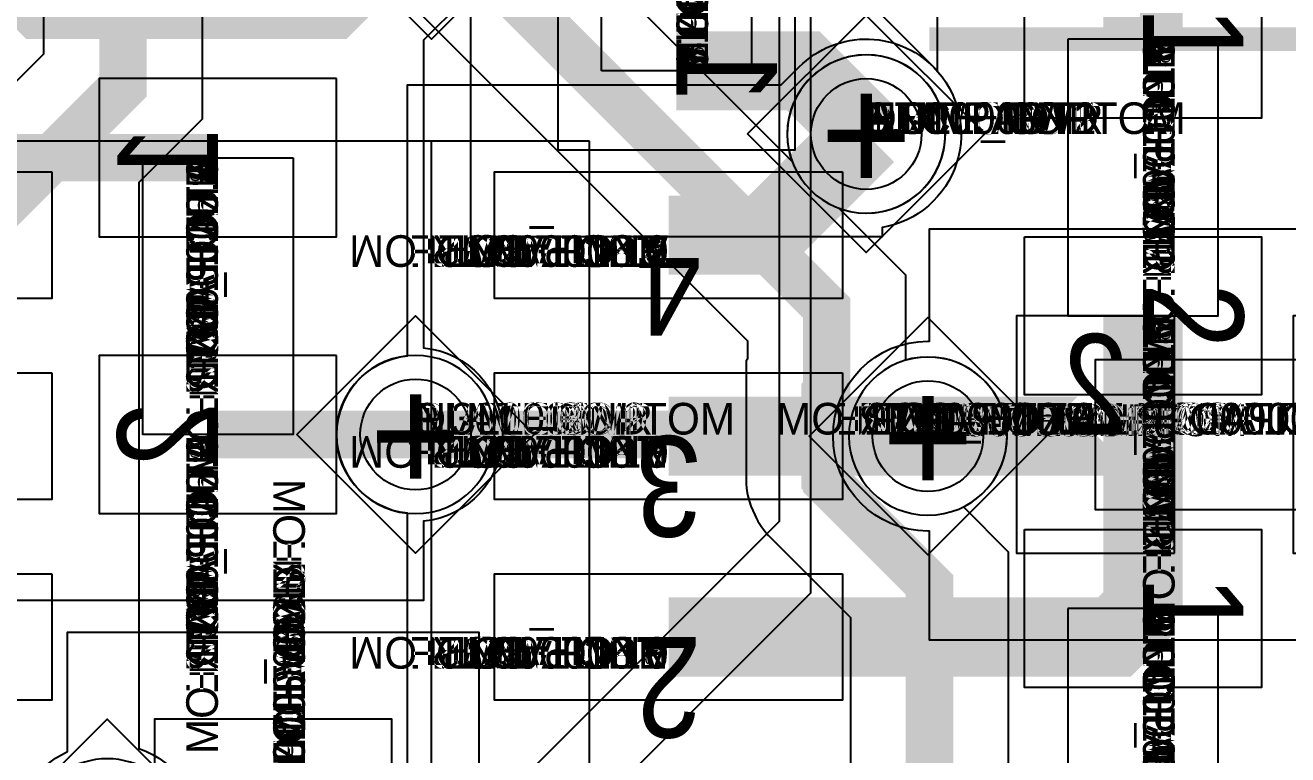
# Model space of a CAD drawing. Extents: x 0 to 323, y 0 to 320.
# Drawn here: x 176.44 to 184.43, y 173.33 to 177.94 of the extents above; entities that cross this region are included whole.
import ezdxf
from ezdxf.enums import TextEntityAlignment as Align

# ---------------------------------------------------------------- set-up
doc = ezdxf.new("R2010")
doc.units = 0
doc.header["$MEASUREMENT"] = 0
doc.layers.get('0').update_dxf_attribs({"linetype": 'CONTINUOUS'})
for name, color, linetype in [('CDN_FIGURES', 7, 'CONTINUOUS'), ('ETCH_BOTTOM', 7, 'CONTINUOUS'), ('ETCH_GND', 3, 'CONTINUOUS'), ('ETCH_INT1', 4, 'CONTINUOUS'), ('ETCH_INT2', 5, 'CONTINUOUS'), ('ETCH_PWR', 6, 'CONTINUOUS'), ('ETCH_TOP', 2, 'CONTINUOUS'), ('MANUFACTURING_NCLEGEND-1-6', 8, 'CONTINUOUS'), ('PACKAGE_GEOMETRY_ASSEMBLY_TOP', 11, 'CONTINUOUS'), ('PACKAGE_GEOMETRY_PIN_NUMBER', 9, 'CONTINUOUS')]:
    doc.layers.add(name, color=color, linetype=linetype)

# ---------------------------------------------------------------- blocks, each defined once
blk = doc.blocks.new('PAD_INFO')
for tag in ['SHAPE_TYPE', 'PAD_HEIGHT', 'PAD_LAYER', 'PAD_TYPE', 'PAD_WIDTH']:
    blk.add_attdef(tag, (0, 0), '', height=0.2)
at = {"flags": 2}
blk.add_attdef('CDN_TYPE', (0, 0), '', height=0.2, dxfattribs=at)
blk = doc.blocks.new('DRILL_INFO')
at = {"flags": 2}
blk.add_attdef('CDN_TYPE', (0, 0), '', height=0.2, dxfattribs=at)
for tag in ['FSHAPE', 'FCHAR', 'DRILL_HEIGHT', 'DIAMETER', 'PLATED', 'DRILL_WIDTH']:
    blk.add_attdef(tag, (0, 0), '', height=0.2)
blk = doc.blocks.new('VIA0700X0300')
at = {"layer": 'ETCH_BOTTOM'}
blk.add_circle((0, 0), 0.35, dxfattribs=at)
at = {"layer": 'ETCH_GND'}
blk.add_circle((0, 0), 0.35, dxfattribs=at)
at = {"layer": 'ETCH_INT1'}
blk.add_circle((0, 0), 0.35, dxfattribs=at)
at = {"layer": 'ETCH_INT2'}
blk.add_circle((0, 0), 0.35, dxfattribs=at)
at = {"layer": 'ETCH_PWR'}
blk.add_circle((0, 0), 0.35, dxfattribs=at)
at = {"layer": 'ETCH_TOP'}
blk.add_circle((0, 0), 0.35, dxfattribs=at)
ref = blk.add_blockref('PAD_INFO', (0, 0))
ref.add_attrib('PAD_LAYER', 'ETCH_TOP', (0, 0), dxfattribs={"height": 0.2})
ref.add_attrib('SHAPE_TYPE', 'NULL', (0, 0), dxfattribs={"height": 0.2})
ref.add_attrib('PAD_TYPE', 'ANTIPAD', (0, 0), dxfattribs={"height": 0.2})
ref.add_attrib('PAD_WIDTH', '0.000000', (0, 0), dxfattribs={"height": 0.2})
ref.add_attrib('PAD_HEIGHT', '0.000000', (0, 0), dxfattribs={"height": 0.2})
ref = blk.add_blockref('PAD_INFO', (0, 0))
ref.add_attrib('PAD_LAYER', 'ETCH_GND', (0, 0), dxfattribs={"height": 0.2})
ref.add_attrib('SHAPE_TYPE', 'NULL', (0, 0), dxfattribs={"height": 0.2})
ref.add_attrib('PAD_TYPE', 'ANTIPAD', (0, 0), dxfattribs={"height": 0.2})
ref.add_attrib('PAD_WIDTH', '0.000000', (0, 0), dxfattribs={"height": 0.2})
ref.add_attrib('PAD_HEIGHT', '0.000000', (0, 0), dxfattribs={"height": 0.2})
ref = blk.add_blockref('PAD_INFO', (0, 0))
ref.add_attrib('PAD_LAYER', 'ETCH_INT1', (0, 0), dxfattribs={"height": 0.2})
ref.add_attrib('SHAPE_TYPE', 'NULL', (0, 0), dxfattribs={"height": 0.2})
ref.add_attrib('PAD_TYPE', 'ANTIPAD', (0, 0), dxfattribs={"height": 0.2})
ref.add_attrib('PAD_WIDTH', '0.000000', (0, 0), dxfattribs={"height": 0.2})
ref.add_attrib('PAD_HEIGHT', '0.000000', (0, 0), dxfattribs={"height": 0.2})
ref = blk.add_blockref('PAD_INFO', (0, 0))
ref.add_attrib('PAD_LAYER', 'ETCH_INT2', (0, 0), dxfattribs={"height": 0.2})
ref.add_attrib('SHAPE_TYPE', 'NULL', (0, 0), dxfattribs={"height": 0.2})
ref.add_attrib('PAD_TYPE', 'ANTIPAD', (0, 0), dxfattribs={"height": 0.2})
ref.add_attrib('PAD_WIDTH', '0.000000', (0, 0), dxfattribs={"height": 0.2})
ref.add_attrib('PAD_HEIGHT', '0.000000', (0, 0), dxfattribs={"height": 0.2})
ref = blk.add_blockref('PAD_INFO', (0, 0))
ref.add_attrib('PAD_LAYER', 'ETCH_PWR', (0, 0), dxfattribs={"height": 0.2})
ref.add_attrib('SHAPE_TYPE', 'NULL', (0, 0), dxfattribs={"height": 0.2})
ref.add_attrib('PAD_TYPE', 'ANTIPAD', (0, 0), dxfattribs={"height": 0.2})
ref.add_attrib('PAD_WIDTH', '0.000000', (0, 0), dxfattribs={"height": 0.2})
ref.add_attrib('PAD_HEIGHT', '0.000000', (0, 0), dxfattribs={"height": 0.2})
ref = blk.add_blockref('PAD_INFO', (0, 0))
ref.add_attrib('PAD_LAYER', 'ETCH_BOTTOM', (0, 0), dxfattribs={"height": 0.2})
ref.add_attrib('SHAPE_TYPE', 'NULL', (0, 0), dxfattribs={"height": 0.2})
ref.add_attrib('PAD_TYPE', 'ANTIPAD', (0, 0), dxfattribs={"height": 0.2})
ref.add_attrib('PAD_WIDTH', '0.000000', (0, 0), dxfattribs={"height": 0.2})
ref.add_attrib('PAD_HEIGHT', '0.000000', (0, 0), dxfattribs={"height": 0.2})
ref = blk.add_blockref('PAD_INFO', (0, 0))
ref.add_attrib('PAD_LAYER', 'ETCH_TOP', (0, 0), dxfattribs={"height": 0.2})
ref.add_attrib('SHAPE_TYPE', 'NULL', (0, 0), dxfattribs={"height": 0.2})
ref.add_attrib('PAD_TYPE', 'THERMAL', (0, 0), dxfattribs={"height": 0.2})
ref.add_attrib('PAD_WIDTH', '0.000000', (0, 0), dxfattribs={"height": 0.2})
ref.add_attrib('PAD_HEIGHT', '0.000000', (0, 0), dxfattribs={"height": 0.2})
ref = blk.add_blockref('PAD_INFO', (0, 0))
ref.add_attrib('PAD_LAYER', 'ETCH_GND', (0, 0), dxfattribs={"height": 0.2})
ref.add_attrib('SHAPE_TYPE', 'NULL', (0, 0), dxfattribs={"height": 0.2})
ref.add_attrib('PAD_TYPE', 'THERMAL', (0, 0), dxfattribs={"height": 0.2})
ref.add_attrib('PAD_WIDTH', '0.000000', (0, 0), dxfattribs={"height": 0.2})
ref.add_attrib('PAD_HEIGHT', '0.000000', (0, 0), dxfattribs={"height": 0.2})
ref = blk.add_blockref('PAD_INFO', (0, 0))
ref.add_attrib('PAD_LAYER', 'ETCH_INT1', (0, 0), dxfattribs={"height": 0.2})
ref.add_attrib('SHAPE_TYPE', 'NULL', (0, 0), dxfattribs={"height": 0.2})
ref.add_attrib('PAD_TYPE', 'THERMAL', (0, 0), dxfattribs={"height": 0.2})
ref.add_attrib('PAD_WIDTH', '0.000000', (0, 0), dxfattribs={"height": 0.2})
ref.add_attrib('PAD_HEIGHT', '0.000000', (0, 0), dxfattribs={"height": 0.2})
ref = blk.add_blockref('PAD_INFO', (0, 0))
ref.add_attrib('PAD_LAYER', 'ETCH_INT2', (0, 0), dxfattribs={"height": 0.2})
ref.add_attrib('SHAPE_TYPE', 'NULL', (0, 0), dxfattribs={"height": 0.2})
ref.add_attrib('PAD_TYPE', 'THERMAL', (0, 0), dxfattribs={"height": 0.2})
ref.add_attrib('PAD_WIDTH', '0.000000', (0, 0), dxfattribs={"height": 0.2})
ref.add_attrib('PAD_HEIGHT', '0.000000', (0, 0), dxfattribs={"height": 0.2})
ref = blk.add_blockref('PAD_INFO', (0, 0))
ref.add_attrib('PAD_LAYER', 'ETCH_PWR', (0, 0), dxfattribs={"height": 0.2})
ref.add_attrib('SHAPE_TYPE', 'NULL', (0, 0), dxfattribs={"height": 0.2})
ref.add_attrib('PAD_TYPE', 'THERMAL', (0, 0), dxfattribs={"height": 0.2})
ref.add_attrib('PAD_WIDTH', '0.000000', (0, 0), dxfattribs={"height": 0.2})
ref.add_attrib('PAD_HEIGHT', '0.000000', (0, 0), dxfattribs={"height": 0.2})
ref = blk.add_blockref('PAD_INFO', (0, 0))
ref.add_attrib('PAD_LAYER', 'ETCH_BOTTOM', (0, 0), dxfattribs={"height": 0.2})
ref.add_attrib('SHAPE_TYPE', 'NULL', (0, 0), dxfattribs={"height": 0.2})
ref.add_attrib('PAD_TYPE', 'THERMAL', (0, 0), dxfattribs={"height": 0.2})
ref.add_attrib('PAD_WIDTH', '0.000000', (0, 0), dxfattribs={"height": 0.2})
ref.add_attrib('PAD_HEIGHT', '0.000000', (0, 0), dxfattribs={"height": 0.2})
ref = blk.add_blockref('PAD_INFO', (0, 0))
ref.add_attrib('PAD_LAYER', 'ETCH_TOP', (0, 0), dxfattribs={"height": 0.2})
ref.add_attrib('SHAPE_TYPE', 'CIRCLE', (0, 0), dxfattribs={"height": 0.2})
ref.add_attrib('PAD_TYPE', 'REGULAR', (0, 0), dxfattribs={"height": 0.2})
ref.add_attrib('PAD_WIDTH', '0.700000', (0, 0), dxfattribs={"height": 0.2})
ref.add_attrib('PAD_HEIGHT', '0.700000', (0, 0), dxfattribs={"height": 0.2})
ref = blk.add_blockref('PAD_INFO', (0, 0))
ref.add_attrib('PAD_LAYER', 'ETCH_GND', (0, 0), dxfattribs={"height": 0.2})
ref.add_attrib('SHAPE_TYPE', 'CIRCLE', (0, 0), dxfattribs={"height": 0.2})
ref.add_attrib('PAD_TYPE', 'REGULAR', (0, 0), dxfattribs={"height": 0.2})
ref.add_attrib('PAD_WIDTH', '0.700000', (0, 0), dxfattribs={"height": 0.2})
ref.add_attrib('PAD_HEIGHT', '0.700000', (0, 0), dxfattribs={"height": 0.2})
ref = blk.add_blockref('PAD_INFO', (0, 0))
ref.add_attrib('PAD_LAYER', 'ETCH_INT1', (0, 0), dxfattribs={"height": 0.2})
ref.add_attrib('SHAPE_TYPE', 'CIRCLE', (0, 0), dxfattribs={"height": 0.2})
ref.add_attrib('PAD_TYPE', 'REGULAR', (0, 0), dxfattribs={"height": 0.2})
ref.add_attrib('PAD_WIDTH', '0.700000', (0, 0), dxfattribs={"height": 0.2})
ref.add_attrib('PAD_HEIGHT', '0.700000', (0, 0), dxfattribs={"height": 0.2})
ref = blk.add_blockref('PAD_INFO', (0, 0))
ref.add_attrib('PAD_LAYER', 'ETCH_INT2', (0, 0), dxfattribs={"height": 0.2})
ref.add_attrib('SHAPE_TYPE', 'CIRCLE', (0, 0), dxfattribs={"height": 0.2})
ref.add_attrib('PAD_TYPE', 'REGULAR', (0, 0), dxfattribs={"height": 0.2})
ref.add_attrib('PAD_WIDTH', '0.700000', (0, 0), dxfattribs={"height": 0.2})
ref.add_attrib('PAD_HEIGHT', '0.700000', (0, 0), dxfattribs={"height": 0.2})
ref = blk.add_blockref('PAD_INFO', (0, 0))
ref.add_attrib('PAD_LAYER', 'ETCH_PWR', (0, 0), dxfattribs={"height": 0.2})
ref.add_attrib('SHAPE_TYPE', 'CIRCLE', (0, 0), dxfattribs={"height": 0.2})
ref.add_attrib('PAD_TYPE', 'REGULAR', (0, 0), dxfattribs={"height": 0.2})
ref.add_attrib('PAD_WIDTH', '0.700000', (0, 0), dxfattribs={"height": 0.2})
ref.add_attrib('PAD_HEIGHT', '0.700000', (0, 0), dxfattribs={"height": 0.2})
ref = blk.add_blockref('PAD_INFO', (0, 0))
ref.add_attrib('PAD_LAYER', 'ETCH_BOTTOM', (0, 0), dxfattribs={"height": 0.2})
ref.add_attrib('SHAPE_TYPE', 'CIRCLE', (0, 0), dxfattribs={"height": 0.2})
ref.add_attrib('PAD_TYPE', 'REGULAR', (0, 0), dxfattribs={"height": 0.2})
ref.add_attrib('PAD_WIDTH', '0.700000', (0, 0), dxfattribs={"height": 0.2})
ref.add_attrib('PAD_HEIGHT', '0.700000', (0, 0), dxfattribs={"height": 0.2})
ref = blk.add_blockref('DRILL_INFO', (0, 0))
ref.add_attrib('DIAMETER', '0.300000', (0, 0), dxfattribs={"height": 0.2})
ref.add_attrib('PLATED', 'PLATED', (0, 0), dxfattribs={"height": 0.2})
ref.add_attrib('FSHAPE', 'DIAMOND', (0, 0), dxfattribs={"height": 0.2})
ref.add_attrib('FCHAR', '+', (0, 0), dxfattribs={"height": 0.2})
ref.add_attrib('DRILL_WIDTH', '1.500000', (0, 0), dxfattribs={"height": 0.2})
ref.add_attrib('DRILL_HEIGHT', '1.500000', (0, 0), dxfattribs={"height": 0.2})
for tag in ['CDN_TYPE', 'PIN']:
    blk.add_attdef(tag, (0, 0), '', height=0.2)
at = {"flags": 2}
for tag in ['PSTKNAME', 'BBV']:
    blk.add_attdef(tag, (0, 0), '', height=0.2, dxfattribs=at)
blk = doc.blocks.new('FIGURE_DIAMOND')
at = {"layer": 'CDN_FIGURES'}
blk.add_lwpolyline([(-0.5, 0), (0, 0.5), (0.5, 0), (0, -0.5)], close=True, dxfattribs=at)
blk = doc.blocks.new('RC2200X0800TS')
at = {"layer": 'ETCH_TOP'}
blk.add_lwpolyline([(-1.1, -0.4), (-1.1, 0.4), (1.1, 0.4), (1.1, -0.4)], close=True, dxfattribs=at)
ref = blk.add_blockref('PAD_INFO', (0, 0))
ref.add_attrib('PAD_LAYER', 'ETCH_TOP', (0, 0), dxfattribs={"height": 0.2})
ref.add_attrib('SHAPE_TYPE', 'NULL', (0, 0), dxfattribs={"height": 0.2})
ref.add_attrib('PAD_TYPE', 'ANTIPAD', (0, 0), dxfattribs={"height": 0.2})
ref.add_attrib('PAD_WIDTH', '0.000000', (0, 0), dxfattribs={"height": 0.2})
ref.add_attrib('PAD_HEIGHT', '0.000000', (0, 0), dxfattribs={"height": 0.2})
ref = blk.add_blockref('PAD_INFO', (0, 0))
ref.add_attrib('PAD_LAYER', 'ETCH_GND', (0, 0), dxfattribs={"height": 0.2})
ref.add_attrib('SHAPE_TYPE', 'NULL', (0, 0), dxfattribs={"height": 0.2})
ref.add_attrib('PAD_TYPE', 'ANTIPAD', (0, 0), dxfattribs={"height": 0.2})
ref.add_attrib('PAD_WIDTH', '0.000000', (0, 0), dxfattribs={"height": 0.2})
ref.add_attrib('PAD_HEIGHT', '0.000000', (0, 0), dxfattribs={"height": 0.2})
ref = blk.add_blockref('PAD_INFO', (0, 0))
ref.add_attrib('PAD_LAYER', 'ETCH_INT1', (0, 0), dxfattribs={"height": 0.2})
ref.add_attrib('SHAPE_TYPE', 'NULL', (0, 0), dxfattribs={"height": 0.2})
ref.add_attrib('PAD_TYPE', 'ANTIPAD', (0, 0), dxfattribs={"height": 0.2})
ref.add_attrib('PAD_WIDTH', '0.000000', (0, 0), dxfattribs={"height": 0.2})
ref.add_attrib('PAD_HEIGHT', '0.000000', (0, 0), dxfattribs={"height": 0.2})
ref = blk.add_blockref('PAD_INFO', (0, 0))
ref.add_attrib('PAD_LAYER', 'ETCH_INT2', (0, 0), dxfattribs={"height": 0.2})
ref.add_attrib('SHAPE_TYPE', 'NULL', (0, 0), dxfattribs={"height": 0.2})
ref.add_attrib('PAD_TYPE', 'ANTIPAD', (0, 0), dxfattribs={"height": 0.2})
ref.add_attrib('PAD_WIDTH', '0.000000', (0, 0), dxfattribs={"height": 0.2})
ref.add_attrib('PAD_HEIGHT', '0.000000', (0, 0), dxfattribs={"height": 0.2})
ref = blk.add_blockref('PAD_INFO', (0, 0))
ref.add_attrib('PAD_LAYER', 'ETCH_PWR', (0, 0), dxfattribs={"height": 0.2})
ref.add_attrib('SHAPE_TYPE', 'NULL', (0, 0), dxfattribs={"height": 0.2})
ref.add_attrib('PAD_TYPE', 'ANTIPAD', (0, 0), dxfattribs={"height": 0.2})
ref.add_attrib('PAD_WIDTH', '0.000000', (0, 0), dxfattribs={"height": 0.2})
ref.add_attrib('PAD_HEIGHT', '0.000000', (0, 0), dxfattribs={"height": 0.2})
ref = blk.add_blockref('PAD_INFO', (0, 0))
ref.add_attrib('PAD_LAYER', 'ETCH_BOTTOM', (0, 0), dxfattribs={"height": 0.2})
ref.add_attrib('SHAPE_TYPE', 'NULL', (0, 0), dxfattribs={"height": 0.2})
ref.add_attrib('PAD_TYPE', 'ANTIPAD', (0, 0), dxfattribs={"height": 0.2})
ref.add_attrib('PAD_WIDTH', '0.000000', (0, 0), dxfattribs={"height": 0.2})
ref.add_attrib('PAD_HEIGHT', '0.000000', (0, 0), dxfattribs={"height": 0.2})
ref = blk.add_blockref('PAD_INFO', (0, 0))
ref.add_attrib('PAD_LAYER', 'ETCH_TOP', (0, 0), dxfattribs={"height": 0.2})
ref.add_attrib('SHAPE_TYPE', 'NULL', (0, 0), dxfattribs={"height": 0.2})
ref.add_attrib('PAD_TYPE', 'THERMAL', (0, 0), dxfattribs={"height": 0.2})
ref.add_attrib('PAD_WIDTH', '0.000000', (0, 0), dxfattribs={"height": 0.2})
ref.add_attrib('PAD_HEIGHT', '0.000000', (0, 0), dxfattribs={"height": 0.2})
ref = blk.add_blockref('PAD_INFO', (0, 0))
ref.add_attrib('PAD_LAYER', 'ETCH_GND', (0, 0), dxfattribs={"height": 0.2})
ref.add_attrib('SHAPE_TYPE', 'NULL', (0, 0), dxfattribs={"height": 0.2})
ref.add_attrib('PAD_TYPE', 'THERMAL', (0, 0), dxfattribs={"height": 0.2})
ref.add_attrib('PAD_WIDTH', '0.000000', (0, 0), dxfattribs={"height": 0.2})
ref.add_attrib('PAD_HEIGHT', '0.000000', (0, 0), dxfattribs={"height": 0.2})
ref = blk.add_blockref('PAD_INFO', (0, 0))
ref.add_attrib('PAD_LAYER', 'ETCH_INT1', (0, 0), dxfattribs={"height": 0.2})
ref.add_attrib('SHAPE_TYPE', 'NULL', (0, 0), dxfattribs={"height": 0.2})
ref.add_attrib('PAD_TYPE', 'THERMAL', (0, 0), dxfattribs={"height": 0.2})
ref.add_attrib('PAD_WIDTH', '0.000000', (0, 0), dxfattribs={"height": 0.2})
ref.add_attrib('PAD_HEIGHT', '0.000000', (0, 0), dxfattribs={"height": 0.2})
ref = blk.add_blockref('PAD_INFO', (0, 0))
ref.add_attrib('PAD_LAYER', 'ETCH_INT2', (0, 0), dxfattribs={"height": 0.2})
ref.add_attrib('SHAPE_TYPE', 'NULL', (0, 0), dxfattribs={"height": 0.2})
ref.add_attrib('PAD_TYPE', 'THERMAL', (0, 0), dxfattribs={"height": 0.2})
ref.add_attrib('PAD_WIDTH', '0.000000', (0, 0), dxfattribs={"height": 0.2})
ref.add_attrib('PAD_HEIGHT', '0.000000', (0, 0), dxfattribs={"height": 0.2})
ref = blk.add_blockref('PAD_INFO', (0, 0))
ref.add_attrib('PAD_LAYER', 'ETCH_PWR', (0, 0), dxfattribs={"height": 0.2})
ref.add_attrib('SHAPE_TYPE', 'NULL', (0, 0), dxfattribs={"height": 0.2})
ref.add_attrib('PAD_TYPE', 'THERMAL', (0, 0), dxfattribs={"height": 0.2})
ref.add_attrib('PAD_WIDTH', '0.000000', (0, 0), dxfattribs={"height": 0.2})
ref.add_attrib('PAD_HEIGHT', '0.000000', (0, 0), dxfattribs={"height": 0.2})
ref = blk.add_blockref('PAD_INFO', (0, 0))
ref.add_attrib('PAD_LAYER', 'ETCH_BOTTOM', (0, 0), dxfattribs={"height": 0.2})
ref.add_attrib('SHAPE_TYPE', 'NULL', (0, 0), dxfattribs={"height": 0.2})
ref.add_attrib('PAD_TYPE', 'THERMAL', (0, 0), dxfattribs={"height": 0.2})
ref.add_attrib('PAD_WIDTH', '0.000000', (0, 0), dxfattribs={"height": 0.2})
ref.add_attrib('PAD_HEIGHT', '0.000000', (0, 0), dxfattribs={"height": 0.2})
ref = blk.add_blockref('PAD_INFO', (0, 0))
ref.add_attrib('PAD_LAYER', 'ETCH_TOP', (0, 0), dxfattribs={"height": 0.2})
ref.add_attrib('SHAPE_TYPE', 'RECTANGLE', (0, 0), dxfattribs={"height": 0.2})
ref.add_attrib('PAD_TYPE', 'REGULAR', (0, 0), dxfattribs={"height": 0.2})
ref.add_attrib('PAD_WIDTH', '2.200000', (0, 0), dxfattribs={"height": 0.2})
ref.add_attrib('PAD_HEIGHT', '0.800000', (0, 0), dxfattribs={"height": 0.2})
ref = blk.add_blockref('PAD_INFO', (0, 0))
ref.add_attrib('PAD_LAYER', 'ETCH_GND', (0, 0), dxfattribs={"height": 0.2})
ref.add_attrib('SHAPE_TYPE', 'NULL', (0, 0), dxfattribs={"height": 0.2})
ref.add_attrib('PAD_TYPE', 'REGULAR', (0, 0), dxfattribs={"height": 0.2})
ref.add_attrib('PAD_WIDTH', '0.000000', (0, 0), dxfattribs={"height": 0.2})
ref.add_attrib('PAD_HEIGHT', '0.000000', (0, 0), dxfattribs={"height": 0.2})
ref = blk.add_blockref('PAD_INFO', (0, 0))
ref.add_attrib('PAD_LAYER', 'ETCH_INT1', (0, 0), dxfattribs={"height": 0.2})
ref.add_attrib('SHAPE_TYPE', 'NULL', (0, 0), dxfattribs={"height": 0.2})
ref.add_attrib('PAD_TYPE', 'REGULAR', (0, 0), dxfattribs={"height": 0.2})
ref.add_attrib('PAD_WIDTH', '0.000000', (0, 0), dxfattribs={"height": 0.2})
ref.add_attrib('PAD_HEIGHT', '0.000000', (0, 0), dxfattribs={"height": 0.2})
ref = blk.add_blockref('PAD_INFO', (0, 0))
ref.add_attrib('PAD_LAYER', 'ETCH_INT2', (0, 0), dxfattribs={"height": 0.2})
ref.add_attrib('SHAPE_TYPE', 'NULL', (0, 0), dxfattribs={"height": 0.2})
ref.add_attrib('PAD_TYPE', 'REGULAR', (0, 0), dxfattribs={"height": 0.2})
ref.add_attrib('PAD_WIDTH', '0.000000', (0, 0), dxfattribs={"height": 0.2})
ref.add_attrib('PAD_HEIGHT', '0.000000', (0, 0), dxfattribs={"height": 0.2})
ref = blk.add_blockref('PAD_INFO', (0, 0))
ref.add_attrib('PAD_LAYER', 'ETCH_PWR', (0, 0), dxfattribs={"height": 0.2})
ref.add_attrib('SHAPE_TYPE', 'NULL', (0, 0), dxfattribs={"height": 0.2})
ref.add_attrib('PAD_TYPE', 'REGULAR', (0, 0), dxfattribs={"height": 0.2})
ref.add_attrib('PAD_WIDTH', '0.000000', (0, 0), dxfattribs={"height": 0.2})
ref.add_attrib('PAD_HEIGHT', '0.000000', (0, 0), dxfattribs={"height": 0.2})
ref = blk.add_blockref('PAD_INFO', (0, 0))
ref.add_attrib('PAD_LAYER', 'ETCH_BOTTOM', (0, 0), dxfattribs={"height": 0.2})
ref.add_attrib('SHAPE_TYPE', 'NULL', (0, 0), dxfattribs={"height": 0.2})
ref.add_attrib('PAD_TYPE', 'REGULAR', (0, 0), dxfattribs={"height": 0.2})
ref.add_attrib('PAD_WIDTH', '0.000000', (0, 0), dxfattribs={"height": 0.2})
ref.add_attrib('PAD_HEIGHT', '0.000000', (0, 0), dxfattribs={"height": 0.2})
ref = blk.add_blockref('DRILL_INFO', (0, 0))
ref.add_attrib('DIAMETER', '0.000000', (0, 0), dxfattribs={"height": 0.2})
ref.add_attrib('PLATED', 'PLATED', (0, 0), dxfattribs={"height": 0.2})
ref.add_attrib('FSHAPE', 'NULL', (0, 0), dxfattribs={"height": 0.2})
ref.add_attrib('DRILL_WIDTH', '0.000000', (0, 0), dxfattribs={"height": 0.2})
ref.add_attrib('DRILL_HEIGHT', '0.000000', (0, 0), dxfattribs={"height": 0.2})
for tag in ['CDN_TYPE', 'PIN']:
    blk.add_attdef(tag, (0, 0), '', height=0.2)
at = {"flags": 2}
for tag in ['PSTKNAME', 'BBV']:
    blk.add_attdef(tag, (0, 0), '', height=0.2, dxfattribs=at)
blk = doc.blocks.new('F25')
at = {"layer": 'PACKAGE_GEOMETRY_ASSEMBLY_TOP'}
blk.add_lwpolyline([(0.5, -4.405), (4.5, -4.405), (4.5, 0.595), (0.5, 0.595)], close=True, dxfattribs=at)
blk.add_lwpolyline([(1.5, 0.595), (1.5, -4.405)], dxfattribs=at)
at = {"layer": 'ETCH_TOP'}
ref = blk.add_blockref('RC2200X0800TS', (0, -1.27), dxfattribs=at)
ref.add_attrib('CDN_TYPE', 'PIN', (0, 0), dxfattribs={"height": 0.2})
ref.add_attrib('PIN', '2', (0, 0), dxfattribs={"height": 0.2})
ref = blk.add_blockref('RC2200X0800TS', (0, -2.54), dxfattribs=at)
ref.add_attrib('CDN_TYPE', 'PIN', (0, 0), dxfattribs={"height": 0.2})
ref.add_attrib('PIN', '3', (0, 0), dxfattribs={"height": 0.2})
ref = blk.add_blockref('RC2200X0800TS', (0, -3.81), dxfattribs=at)
ref.add_attrib('CDN_TYPE', 'PIN', (0, 0), dxfattribs={"height": 0.2})
ref.add_attrib('PIN', '4', (0, 0), dxfattribs={"height": 0.2})
ref = blk.add_blockref('RC2200X0800TS', (5, -3.81), dxfattribs=at)
ref.add_attrib('CDN_TYPE', 'PIN', (0, 0), dxfattribs={"height": 0.2})
ref.add_attrib('PIN', '5', (0, 0), dxfattribs={"height": 0.2})
ref = blk.add_blockref('RC2200X0800TS', (5, -2.54), dxfattribs=at)
ref.add_attrib('CDN_TYPE', 'PIN', (0, 0), dxfattribs={"height": 0.2})
ref.add_attrib('PIN', '6', (0, 0), dxfattribs={"height": 0.2})
ref = blk.add_blockref('RC2200X0800TS', (5, -1.27), dxfattribs=at)
ref.add_attrib('CDN_TYPE', 'PIN', (0, 0), dxfattribs={"height": 0.2})
ref.add_attrib('PIN', '7', (0, 0), dxfattribs={"height": 0.2})
at = {"flags": 2}
for tag in ['SYMBOL_TYPE', 'CDN_TYPE', 'REFDES']:
    blk.add_attdef(tag, (0, 0), '', height=0.2, dxfattribs=at)
blk = doc.blocks.new('RC1000X1500TS')
at = {"layer": 'ETCH_TOP'}
blk.add_lwpolyline([(-0.5, -0.75), (-0.5, 0.75), (0.5, 0.75), (0.5, -0.75)], close=True, dxfattribs=at)
ref = blk.add_blockref('PAD_INFO', (0, 0))
ref.add_attrib('PAD_LAYER', 'ETCH_TOP', (0, 0), dxfattribs={"height": 0.2})
ref.add_attrib('SHAPE_TYPE', 'NULL', (0, 0), dxfattribs={"height": 0.2})
ref.add_attrib('PAD_TYPE', 'ANTIPAD', (0, 0), dxfattribs={"height": 0.2})
ref.add_attrib('PAD_WIDTH', '0.000000', (0, 0), dxfattribs={"height": 0.2})
ref.add_attrib('PAD_HEIGHT', '0.000000', (0, 0), dxfattribs={"height": 0.2})
ref = blk.add_blockref('PAD_INFO', (0, 0))
ref.add_attrib('PAD_LAYER', 'ETCH_GND', (0, 0), dxfattribs={"height": 0.2})
ref.add_attrib('SHAPE_TYPE', 'NULL', (0, 0), dxfattribs={"height": 0.2})
ref.add_attrib('PAD_TYPE', 'ANTIPAD', (0, 0), dxfattribs={"height": 0.2})
ref.add_attrib('PAD_WIDTH', '0.000000', (0, 0), dxfattribs={"height": 0.2})
ref.add_attrib('PAD_HEIGHT', '0.000000', (0, 0), dxfattribs={"height": 0.2})
ref = blk.add_blockref('PAD_INFO', (0, 0))
ref.add_attrib('PAD_LAYER', 'ETCH_INT1', (0, 0), dxfattribs={"height": 0.2})
ref.add_attrib('SHAPE_TYPE', 'NULL', (0, 0), dxfattribs={"height": 0.2})
ref.add_attrib('PAD_TYPE', 'ANTIPAD', (0, 0), dxfattribs={"height": 0.2})
ref.add_attrib('PAD_WIDTH', '0.000000', (0, 0), dxfattribs={"height": 0.2})
ref.add_attrib('PAD_HEIGHT', '0.000000', (0, 0), dxfattribs={"height": 0.2})
ref = blk.add_blockref('PAD_INFO', (0, 0))
ref.add_attrib('PAD_LAYER', 'ETCH_INT2', (0, 0), dxfattribs={"height": 0.2})
ref.add_attrib('SHAPE_TYPE', 'NULL', (0, 0), dxfattribs={"height": 0.2})
ref.add_attrib('PAD_TYPE', 'ANTIPAD', (0, 0), dxfattribs={"height": 0.2})
ref.add_attrib('PAD_WIDTH', '0.000000', (0, 0), dxfattribs={"height": 0.2})
ref.add_attrib('PAD_HEIGHT', '0.000000', (0, 0), dxfattribs={"height": 0.2})
ref = blk.add_blockref('PAD_INFO', (0, 0))
ref.add_attrib('PAD_LAYER', 'ETCH_PWR', (0, 0), dxfattribs={"height": 0.2})
ref.add_attrib('SHAPE_TYPE', 'NULL', (0, 0), dxfattribs={"height": 0.2})
ref.add_attrib('PAD_TYPE', 'ANTIPAD', (0, 0), dxfattribs={"height": 0.2})
ref.add_attrib('PAD_WIDTH', '0.000000', (0, 0), dxfattribs={"height": 0.2})
ref.add_attrib('PAD_HEIGHT', '0.000000', (0, 0), dxfattribs={"height": 0.2})
ref = blk.add_blockref('PAD_INFO', (0, 0))
ref.add_attrib('PAD_LAYER', 'ETCH_BOTTOM', (0, 0), dxfattribs={"height": 0.2})
ref.add_attrib('SHAPE_TYPE', 'NULL', (0, 0), dxfattribs={"height": 0.2})
ref.add_attrib('PAD_TYPE', 'ANTIPAD', (0, 0), dxfattribs={"height": 0.2})
ref.add_attrib('PAD_WIDTH', '0.000000', (0, 0), dxfattribs={"height": 0.2})
ref.add_attrib('PAD_HEIGHT', '0.000000', (0, 0), dxfattribs={"height": 0.2})
ref = blk.add_blockref('PAD_INFO', (0, 0))
ref.add_attrib('PAD_LAYER', 'ETCH_TOP', (0, 0), dxfattribs={"height": 0.2})
ref.add_attrib('SHAPE_TYPE', 'NULL', (0, 0), dxfattribs={"height": 0.2})
ref.add_attrib('PAD_TYPE', 'THERMAL', (0, 0), dxfattribs={"height": 0.2})
ref.add_attrib('PAD_WIDTH', '0.000000', (0, 0), dxfattribs={"height": 0.2})
ref.add_attrib('PAD_HEIGHT', '0.000000', (0, 0), dxfattribs={"height": 0.2})
ref = blk.add_blockref('PAD_INFO', (0, 0))
ref.add_attrib('PAD_LAYER', 'ETCH_GND', (0, 0), dxfattribs={"height": 0.2})
ref.add_attrib('SHAPE_TYPE', 'NULL', (0, 0), dxfattribs={"height": 0.2})
ref.add_attrib('PAD_TYPE', 'THERMAL', (0, 0), dxfattribs={"height": 0.2})
ref.add_attrib('PAD_WIDTH', '0.000000', (0, 0), dxfattribs={"height": 0.2})
ref.add_attrib('PAD_HEIGHT', '0.000000', (0, 0), dxfattribs={"height": 0.2})
ref = blk.add_blockref('PAD_INFO', (0, 0))
ref.add_attrib('PAD_LAYER', 'ETCH_INT1', (0, 0), dxfattribs={"height": 0.2})
ref.add_attrib('SHAPE_TYPE', 'NULL', (0, 0), dxfattribs={"height": 0.2})
ref.add_attrib('PAD_TYPE', 'THERMAL', (0, 0), dxfattribs={"height": 0.2})
ref.add_attrib('PAD_WIDTH', '0.000000', (0, 0), dxfattribs={"height": 0.2})
ref.add_attrib('PAD_HEIGHT', '0.000000', (0, 0), dxfattribs={"height": 0.2})
ref = blk.add_blockref('PAD_INFO', (0, 0))
ref.add_attrib('PAD_LAYER', 'ETCH_INT2', (0, 0), dxfattribs={"height": 0.2})
ref.add_attrib('SHAPE_TYPE', 'NULL', (0, 0), dxfattribs={"height": 0.2})
ref.add_attrib('PAD_TYPE', 'THERMAL', (0, 0), dxfattribs={"height": 0.2})
ref.add_attrib('PAD_WIDTH', '0.000000', (0, 0), dxfattribs={"height": 0.2})
ref.add_attrib('PAD_HEIGHT', '0.000000', (0, 0), dxfattribs={"height": 0.2})
ref = blk.add_blockref('PAD_INFO', (0, 0))
ref.add_attrib('PAD_LAYER', 'ETCH_PWR', (0, 0), dxfattribs={"height": 0.2})
ref.add_attrib('SHAPE_TYPE', 'NULL', (0, 0), dxfattribs={"height": 0.2})
ref.add_attrib('PAD_TYPE', 'THERMAL', (0, 0), dxfattribs={"height": 0.2})
ref.add_attrib('PAD_WIDTH', '0.000000', (0, 0), dxfattribs={"height": 0.2})
ref.add_attrib('PAD_HEIGHT', '0.000000', (0, 0), dxfattribs={"height": 0.2})
ref = blk.add_blockref('PAD_INFO', (0, 0))
ref.add_attrib('PAD_LAYER', 'ETCH_BOTTOM', (0, 0), dxfattribs={"height": 0.2})
ref.add_attrib('SHAPE_TYPE', 'NULL', (0, 0), dxfattribs={"height": 0.2})
ref.add_attrib('PAD_TYPE', 'THERMAL', (0, 0), dxfattribs={"height": 0.2})
ref.add_attrib('PAD_WIDTH', '0.000000', (0, 0), dxfattribs={"height": 0.2})
ref.add_attrib('PAD_HEIGHT', '0.000000', (0, 0), dxfattribs={"height": 0.2})
ref = blk.add_blockref('PAD_INFO', (0, 0))
ref.add_attrib('PAD_LAYER', 'ETCH_GND', (0, 0), dxfattribs={"height": 0.2})
ref.add_attrib('SHAPE_TYPE', 'NULL', (0, 0), dxfattribs={"height": 0.2})
ref.add_attrib('PAD_TYPE', 'REGULAR', (0, 0), dxfattribs={"height": 0.2})
ref.add_attrib('PAD_WIDTH', '0.000000', (0, 0), dxfattribs={"height": 0.2})
ref.add_attrib('PAD_HEIGHT', '0.000000', (0, 0), dxfattribs={"height": 0.2})
ref = blk.add_blockref('PAD_INFO', (0, 0))
ref.add_attrib('PAD_LAYER', 'ETCH_INT1', (0, 0), dxfattribs={"height": 0.2})
ref.add_attrib('SHAPE_TYPE', 'NULL', (0, 0), dxfattribs={"height": 0.2})
ref.add_attrib('PAD_TYPE', 'REGULAR', (0, 0), dxfattribs={"height": 0.2})
ref.add_attrib('PAD_WIDTH', '0.000000', (0, 0), dxfattribs={"height": 0.2})
ref.add_attrib('PAD_HEIGHT', '0.000000', (0, 0), dxfattribs={"height": 0.2})
ref = blk.add_blockref('PAD_INFO', (0, 0))
ref.add_attrib('PAD_LAYER', 'ETCH_INT2', (0, 0), dxfattribs={"height": 0.2})
ref.add_attrib('SHAPE_TYPE', 'NULL', (0, 0), dxfattribs={"height": 0.2})
ref.add_attrib('PAD_TYPE', 'REGULAR', (0, 0), dxfattribs={"height": 0.2})
ref.add_attrib('PAD_WIDTH', '0.000000', (0, 0), dxfattribs={"height": 0.2})
ref.add_attrib('PAD_HEIGHT', '0.000000', (0, 0), dxfattribs={"height": 0.2})
ref = blk.add_blockref('PAD_INFO', (0, 0))
ref.add_attrib('PAD_LAYER', 'ETCH_PWR', (0, 0), dxfattribs={"height": 0.2})
ref.add_attrib('SHAPE_TYPE', 'NULL', (0, 0), dxfattribs={"height": 0.2})
ref.add_attrib('PAD_TYPE', 'REGULAR', (0, 0), dxfattribs={"height": 0.2})
ref.add_attrib('PAD_WIDTH', '0.000000', (0, 0), dxfattribs={"height": 0.2})
ref.add_attrib('PAD_HEIGHT', '0.000000', (0, 0), dxfattribs={"height": 0.2})
ref = blk.add_blockref('PAD_INFO', (0, 0))
ref.add_attrib('PAD_LAYER', 'ETCH_BOTTOM', (0, 0), dxfattribs={"height": 0.2})
ref.add_attrib('SHAPE_TYPE', 'NULL', (0, 0), dxfattribs={"height": 0.2})
ref.add_attrib('PAD_TYPE', 'REGULAR', (0, 0), dxfattribs={"height": 0.2})
ref.add_attrib('PAD_WIDTH', '0.000000', (0, 0), dxfattribs={"height": 0.2})
ref.add_attrib('PAD_HEIGHT', '0.000000', (0, 0), dxfattribs={"height": 0.2})
ref = blk.add_blockref('DRILL_INFO', (0, 0))
ref.add_attrib('DIAMETER', '0.000000', (0, 0), dxfattribs={"height": 0.2})
ref.add_attrib('PLATED', 'PLATED', (0, 0), dxfattribs={"height": 0.2})
ref.add_attrib('FSHAPE', 'NULL', (0, 0), dxfattribs={"height": 0.2})
ref.add_attrib('DRILL_WIDTH', '0.000000', (0, 0), dxfattribs={"height": 0.2})
ref.add_attrib('DRILL_HEIGHT', '0.000000', (0, 0), dxfattribs={"height": 0.2})
ref = blk.add_blockref('PAD_INFO', (0, 0))
ref.add_attrib('PAD_LAYER', 'ETCH_TOP', (0, 0), dxfattribs={"height": 0.2})
ref.add_attrib('SHAPE_TYPE', 'RECTANGLE', (0, 0), dxfattribs={"height": 0.2})
ref.add_attrib('PAD_TYPE', 'REGULAR', (0, 0), dxfattribs={"height": 0.2})
ref.add_attrib('PAD_WIDTH', '1.000000', (0, 0), dxfattribs={"height": 0.2})
ref.add_attrib('PAD_HEIGHT', '1.500000', (0, 0), dxfattribs={"height": 0.2})
for tag in ['CDN_TYPE', 'PIN']:
    blk.add_attdef(tag, (0, 0), '', height=0.2)
at = {"flags": 2}
for tag in ['PSTKNAME', 'BBV']:
    blk.add_attdef(tag, (0, 0), '', height=0.2, dxfattribs=at)
blk = doc.blocks.new('F56')
at = {"layer": 'PACKAGE_GEOMETRY_ASSEMBLY_TOP'}
blk.add_lwpolyline([(0, -0.475), (1.75, -0.475), (1.75, 0.475), (0, 0.475)], close=True, dxfattribs=at)
at = {"layer": 'ETCH_TOP'}
ref = blk.add_blockref('RC1000X1500TS', (0, 0), dxfattribs=at)
ref.add_attrib('CDN_TYPE', 'PIN', (0, 0), dxfattribs={"height": 0.2})
ref.add_attrib('PIN', '1', (0, 0), dxfattribs={"height": 0.2})
ref = blk.add_blockref('RC1000X1500TS', (1.75, 0), dxfattribs=at)
ref.add_attrib('CDN_TYPE', 'PIN', (0, 0), dxfattribs={"height": 0.2})
ref.add_attrib('PIN', '2', (0, 0), dxfattribs={"height": 0.2})
at = {"flags": 2}
for tag in ['SYMBOL_TYPE', 'CDN_TYPE', 'REFDES']:
    blk.add_attdef(tag, (0, 0), '', height=0.2, dxfattribs=at)

msp = doc.modelspace()

# ---------------------------------------------------------------- linework, layer by layer
at = {"layer": 'ETCH_BOTTOM'}
for points, format in [([(174.6625, 181.2056), (177.9381, 181.2056, -3.357767), (178.5127, 181.0263), (178.5127, 178.8351, -0.426268), (179.2625, 179.0956), (179.2625, 180.4556), (180.8501, 180.4556, -1.509841), (181.8627, 180.4263), (181.8627, 179.8955, -0.612319), (181.8627, 178.9155), (181.8627, 178.0041), (182.1869, 177.6798, -0.609193), (181.8627, 176.6638), (181.8627, 176.6054), (179.2625, 176.6054), (179.2625, 178.1154, -0.028959), (179.2042, 178.0898), (178.9627, 177.8484), (178.9627, 175.9033, -0.912717), (178.9627, 174.8077), (178.9627, 174.3054), (176.3625, 174.3054)], "xyb"), ([(179.0126, 178.6055, 0.3, 0.3, 0), (178.4126, 178.0055, 0.3, 0.3, 0), (176.5126, 178.0055, 0.3, 0.3, 0), (175.8626, 178.6555, 0.3, 0.3, 0), (174.8126, 178.6555, 0.3, 0.3, 0)], "xyseb"), ([(180.5626, 177.6555, 0.5, 0.5, 0), (181.3626, 177.6555, 0.5, 0.5, 0), (181.7626, 177.2555, 0.5, 0.5, 0)], "xyseb"), ([(177.6626, 177.1055, 0.3, 0.3, 0), (175.6626, 177.1055, 0.3, 0.3, 0), (175.2126, 177.5555, 0.3, 0.3, 0), (173.6626, 177.5555, 0.3, 0.3, 0)], "xyseb"), ([(182.1526, 175.3455, 0.5, 0.5, 0), (183.2026, 175.3455, 0.5, 0.5, 0), (183.2126, 175.3555, 0.5, 0.5, 0)], "xyseb"), ([(177.6626, 175.3555, 0.3, 0.3, 0), (178.9126, 175.3555, 0.3, 0.3, 0)], "xyseb")]:
    msp.add_lwpolyline(points, format=format, dxfattribs=at)
for points in [[(186.0127, 174.0554), (182.1625, 174.0554), (182.1625, 174.7454), (182.1526, 174.7454, -1), (182.1526, 175.9456), (182.1625, 175.9456), (182.1625, 176.6556), (186.0127, 176.6556), (186.0127, 175.9033, -0.912717), (186.0127, 174.8077)], [(177.2604, 170.2554, -1.788426), (176.5099, 170.8169, -0.74964), (176.7125, 171.8533), (176.7125, 172.26, -0.641614), (176.7125, 173.351), (176.7125, 174.1056), (179.3127, 174.1056), (179.3127, 170.2554)]]:
    msp.add_lwpolyline(points, format="xyb", close=True, dxfattribs=at)
at = {"layer": 'ETCH_GND'}
for points in [[(182.2627, 177.2555, 1), (181.2625, 177.2555, 1)], [(179.4127, 175.3555, 1), (178.4125, 175.3555, 1)], [(182.6527, 175.3455, 1), (181.6525, 175.3455, 1)]]:
    msp.add_lwpolyline(points, format="xyb", close=True, dxfattribs=at)
at = {"layer": 'ETCH_INT1'}
for points in [[(182.2627, 177.2555, 1), (181.2625, 177.2555, 1)], [(179.4127, 175.3555, 1), (178.4125, 175.3555, 1)], [(182.6527, 175.3455, 1), (181.6525, 175.3455, 1)]]:
    msp.add_lwpolyline(points, format="xyb", close=True, dxfattribs=at)
at = {"layer": 'ETCH_INT2'}
for points, format in [([(16.0126, 200.6855, 0.3, 0.3, 0), (16.0826, 200.6855, 0.3, 0.3, 0), (18.1126, 198.6555, 0.3, 0.3, 0), (18.1126, 197.8555, 0.3, 0.3, 0), (17.1626, 196.9055, 0.3, 0.3, 0), (12.5126, 196.9055, 0.3, 0.3, 0), (11.6126, 196.0055, 0.3, 0.3, 0), (11.6126, 168.6555, 0.3, 0.3, 0), (12.1126, 168.1555, 0.3, 0.3, 0), (12.1126, 159.7555, 0.3, 0.3, 0), (12.2126, 159.6555, 0.3, 0.3, 0), (12.2126, 159.6083, 0.3, 0.3, 0), (13.9154, 157.9055, 0.3, 0.3, 0), (173.1126, 157.9055, 0.3, 0.3, 0), (182.1626, 166.9555, 0.3, 0.3, 0), (182.1626, 174.4055, 0.3, 0.3, 0), (181.5126, 175.0555, 0.3, 0.3, 0), (181.5126, 175.0662, 0.3, 0.3, 0), (181.5026, 175.0762, 0.3, 0.3, 0), (181.5026, 175.6148, 0.3, 0.3, 0), (181.5126, 175.6248, 0.3, 0.3, 0), (181.5126, 176.1554, 0.3, 0.3, 0), (179.0626, 178.6055, 0.3, 0.3, 0), (179.0126, 178.6055, 0.3, 0.3, 0)], "xyseb"), ([(174.4298, 158.5155), (182.6627, 166.7484), (182.6627, 174.6126), (182.3769, 174.8985, 0.913117), (182.0127, 175.8256), (182.0127, 176.3625), (181.5886, 176.7866, 4.578533), (181.2937, 177.0815), (179.4162, 178.9591, 0.198912), (179.0626, 179.1056), (179.0126, 179.1056, 0.814673), (178.8146, 178.1463), (181.0125, 175.9483), (181.0125, 175.8319), (181.0025, 175.8219), (181.0025, 175.0762, 0.118791), (181.0574, 174.8484, 0.089846), (181.159, 174.7019), (181.159, 174.7019), (181.6625, 174.1984), (181.6625, 167.1626), (173.0154, 158.5155)], "xyb")]:
    msp.add_lwpolyline(points, format=format, dxfattribs=at)
msp.add_lwpolyline([(179.4127, 175.3555, 1), (178.4125, 175.3555, 1)], format="xyb", close=True, dxfattribs=at)
at = {"layer": 'ETCH_PWR'}
for points in [[(181.2126, 250.4555), (181.2126, 187.6057, 0.333511), (181.2126, 187.0053), (181.2126, 184.5826, 0.73386), (181.2126, 183.6284), (181.2126, 179.7057, 0.333511), (181.2126, 179.1053), (181.2126, 174.8055), (179.4126, 173.0055), (177.421, 173.0055, 0.654735), (176.5042, 173.0055), (166.7126, 173.0055), (166.1126, 173.6055), (165.5249, 173.6055), (165.4248, 173.7056), (159.4127, 173.7056), (159.4127, 173.8056), (159.4376, 173.8305), (159.4376, 198.9805), (159.4127, 199.0054), (159.4127, 203.2677), (152.7457, 209.9346, 0.268308)], [(179.6626, 172.6055), (181.4126, 174.3555), (181.4126, 178.7055), (181.5626, 178.8555), (181.8626, 178.8555), (182.1126, 179.1055), (182.1126, 179.396, 0.009499), (182.1126, 179.415), (182.1126, 179.7055), (181.8126, 180.0055), (181.4126, 180.0055), (181.4126, 180.1561), (181.454, 180.1638, 0.831244), (181.454, 181.1472), (181.4126, 181.1549), (181.4126, 183.6061), (181.454, 183.6138, 0.831244), (181.454, 184.5972), (181.4126, 184.6049), (181.4126, 186.7121, -0.462913)]]:
    msp.add_lwpolyline(points, format="xyb", dxfattribs=at)
for points in [[(179.4127, 175.3555, 1), (178.4125, 175.3555, 1)], [(182.6527, 175.3455, 1), (181.6525, 175.3455, 1)]]:
    msp.add_lwpolyline(points, format="xyb", close=True, dxfattribs=at)
at = {"layer": 'ETCH_TOP'}
for points, format in [([(182.6627, 184.3056), (182.6627, 180.4554), (181.9284, 180.4554, -0.707037), (180.7968, 180.4554), (180.0625, 180.4554), (180.0625, 180.8554), (179.7877, 180.8554), (179.7877, 178.5554), (179.5102, 178.5554, -0.904373), (178.515, 178.5554), (178.1896, 178.5554, -0.414084), (177.5627, 178.2284), (177.5627, 177.3484), (177.1627, 176.9484), (177.1627, 173.3713, -0.707037), (177.1627, 172.2397)], "xyb"), ([(177.0626, 180.0055, 0.3, 0.3, 0), (177.0626, 177.5555, 0.3, 0.3, 0), (176.1226, 176.6155, 0.3, 0.3, 0), (175.5126, 176.6155, 0.3, 0.3, 0)], "xyseb"), ([(183.5126, 177.8555, 0.5, 0.5, 0), (183.5126, 178.7555, 0.5, 0.5, 0)], "xyseb"), ([(178.8625, 171.8554), (178.8625, 174.8579, -0.904373), (178.8625, 175.8531), (178.8625, 177.5656), (181.224, 177.5656), (181.3383, 177.6798, -0.432568), (182.2125, 177.6526), (182.2125, 178.9056), (184.8127, 178.9056), (184.8127, 171.4554)], "xyb"), ([(182.1618, 177.8555, 0.15, 0.15, 0), (183.5126, 177.8555, 0.15, 0.15, 0)], "xyseb"), ([(183.5126, 177.8555, 0.15, 0.15, 0), (184.8634, 177.8555, 0.15, 0.15, 0)], "xyseb"), ([(180.5126, 176.6155, 0.5, 0.5, 0), (181.1226, 176.6155, 0.5, 0.5, 0), (181.7626, 177.2555, 0.5, 0.5, 0)], "xyseb"), ([(183.5126, 176.1055, 0.5, 0.5, 0), (183.5126, 174.2555, 0.5, 0.5, 0)], "xyseb"), ([(180.5126, 175.3455, 0.5, 0.5, 0), (182.1526, 175.3455, 0.5, 0.5, 0)], "xyseb"), ([(178.9126, 175.3555, 0.3, 0.3, 0), (180.5026, 175.3555, 0.3, 0.3, 0), (180.5126, 175.3455, 0.3, 0.3, 0)], "xyseb"), ([(180.5126, 174.0755, 0.5, 0.5, 0), (183.3326, 174.0755, 0.5, 0.5, 0), (183.5126, 174.2555, 0.5, 0.5, 0)], "xyseb")]:
    msp.add_lwpolyline(points, format=format, dxfattribs=at)
msp.add_lwpolyline([(176.3655, 177.5656), (176.5625, 177.7626), (176.5625, 178.5554), (176.2875, 178.5554)], dxfattribs=at)

# ---------------------------------------------------------------- block references
at = {"xscale": -1}
for p, rotation in [((180.5626, 177.6555), 270), ((177.6626, 177.1055), 90), ((178.0126, 171.3055), 270)]:
    msp.add_blockref('F56', p, dxfattribs=dict(at, rotation=rotation))
for name, p, rotation in [('F56', (183.5126, 177.8555), 270), ('F25', (180.5126, 172.8055), 180), ('F56', (183.5126, 174.2555), 270)]:
    msp.add_blockref(name, p, dxfattribs=dict(rotation=rotation))
msp.add_blockref('F56', (184.9626, 175.3555), dxfattribs=at)
at = {"layer": 'ETCH_TOP'}
for p in [(181.7626, 177.2555), (178.9126, 175.3555), (182.1526, 175.3455)]:
    msp.add_blockref('VIA0700X0300', p, dxfattribs=at)
at = {"layer": 'MANUFACTURING_NCLEGEND-1-6', "xscale": 1.5, "yscale": 1.5}
for p in [(179.0126, 178.6055), (181.7626, 177.2555), (178.9126, 175.3555), (182.1526, 175.3455), (176.9626, 172.8055)]:
    msp.add_blockref('FIGURE_DIAMOND', p, dxfattribs=at)

# ---------------------------------------------------------------- texts
at = {"layer": 'MANUFACTURING_NCLEGEND-1-6'}
for p in [(181.7626, 177.2555), (178.9126, 175.3555), (182.1526, 175.3455)]:
    msp.add_text('+', height=0.75, dxfattribs=at).set_placement(p, align=Align.MIDDLE_CENTER)
at = {"layer": 'PACKAGE_GEOMETRY_PIN_NUMBER', "width": 0.88}
for s, rotation, p in [('1', 270, (183.5126, 177.8555)), ('4', 180, (180.5126, 176.6155)), ('2', 270, (183.5126, 176.1055)), ('3', 180, (180.5126, 175.3455)), ('1', 270, (183.5126, 174.2555)), ('2', 180, (180.5126, 174.0755))]:
    msp.add_text(s, height=0.635, rotation=rotation, dxfattribs=at).set_placement(p, align=Align.CENTER)
at = {"layer": 'PACKAGE_GEOMETRY_PIN_NUMBER', "text_generation_flag": 2, "width": 0.88}
for s, rotation, p in [('1', 270, (180.5626, 177.6555)), ('1', 90, (177.6626, 177.1055)), ('2', 90, (177.6626, 175.3555))]:
    msp.add_text(s, height=0.635, rotation=rotation, dxfattribs=at).set_placement(p, align=Align.CENTER)
msp.add_text('2', height=0.635, dxfattribs=at).set_placement((183.2126, 175.3555), align=Align.CENTER)

doc.saveas('drawing.dxf')
